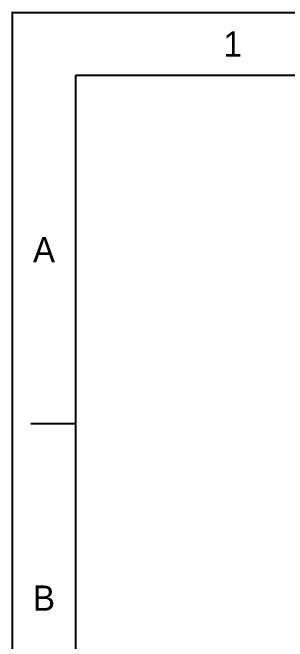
# Model space of a CAD drawing. Extents: x 8168 to 8762, y -18775 to -18355.
# Drawn here: x 8167.7 to 8229.5, y -18496.3 to -18354.9 of the extents above; entities that cross this region are included whole.
import ezdxf

# ---------------------------------------------------------------- set-up
doc = ezdxf.new("R2010")
doc.units = 0
doc.header["$MEASUREMENT"] = 0
doc.layers.get('0').update_dxf_attribs({"linetype": 'CONTINUOUS'})
doc.layers.add('DIM', color=2, linetype='CONTINUOUS')
doc.styles.get("Standard").update_dxf_attribs({"font": ''})
doc.styles.get('Standard').set_extended_font_data('Gulim')

msp = doc.modelspace()

# ---------------------------------------------------------------- linework, layer by layer
for p, q in [((8747.48, -18369.03), (8181.82, -18369.03)), ((8181.82, -18369.03), (8181.82, -18760.75)), ((8181.82, -18447.38), (8171.82, -18447.38))]:
    msp.add_line(p, q)
msp.add_lwpolyline([(8167.68, -18354.89), (8761.62, -18354.89), (8761.62, -18774.89), (8167.68, -18774.89)], close=True)
at = {"layer": 'DIM', "color": 7}
msp.add_point((8167.68, -18354.89), dxfattribs=at)

# ---------------------------------------------------------------- texts
at = {"char_height": 5.66, "attachment_point": 5}
for s, width, insert in [('1', 50, (8217.18, -18361.96)), ('A', 10, (8174.75, -18408.21)), ('B', 10, (8174.75, -18486.55))]:
    msp.add_mtext_dynamic_manual_height_columns(s, width=width, gutter_width=12.5, heights=[0], dxfattribs=dict(at, insert=insert))

doc.saveas('drawing.dxf')
